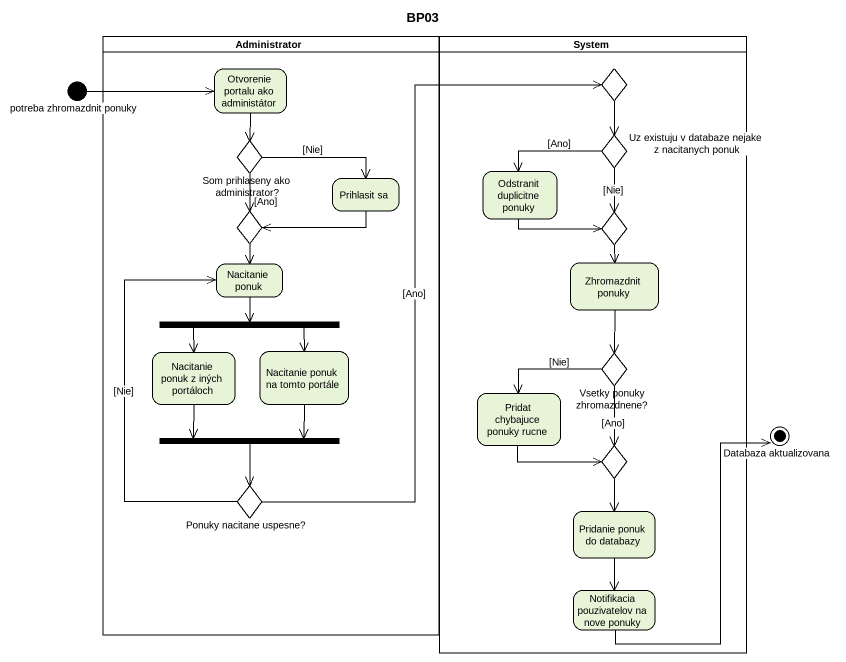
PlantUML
@startuml
title BP03
hide empty description
state Administrator <<partition>> {
  state "Otvorenie portalu ako administátor" as Otvorenie_portalu_ako
  state "Som prihlaseny ako administrator?" as Som_prihlaseny_ako <<choice>>
  state "Prihlasit sa" as Prihlasit_sa
  state choice2 <<choice>>
  state "Nacitanie ponuk" as Nacitanie_ponuk
  state "Nacitanie ponuk z iných portáloch" as Nacitanie_ponuk_z_iných
  state fork1 <<fork>>
  state "Nacitanie ponuk na tomto portále" as Nacitanie_ponuk_na_tomto
  state fork2 <<join>>
  state "Ponuky nacitane uspesne?" as Ponuky_nacitane_uspesne <<choice>>
}
state System <<partition>> {
  state choice1 <<choice>>
  state "Uz existuju v databaze nejake z nacitanych ponuk" as Uz_existuju_v_databaze <<choice>>
  state "Odstranit duplicitne ponuky" as Odstranit_duplicitne_ponuky
  state choice3 <<choice>>
  state "Zhromazdnit ponuky" as Zhromazdnit_ponuky
  state "Vsetky ponuky zhromazdnene?" as Vsetky_ponuky_zhromazdnene <<choice>>
  state "Pridat chybajuce ponuky rucne" as Pridat_chybajuce_ponuky
  state choice4 <<choice>>
  state "Pridanie ponuk do databazy" as Pridanie_ponuk_do_databazy
  state "Notifikacia pouzivatelov na nove ponuky" as Notifikacia_pouzivatelov_na
}
state "potreba zhromazdnit ponuky" as potreba_zhromazdnit_ponuky <<start>>
state "Databaza aktualizovana" as Databaza_aktualizovana <<end>>
potreba_zhromazdnit_ponuky -right-> Otvorenie_portalu_ako
Otvorenie_portalu_ako --> Som_prihlaseny_ako
choice1 --> Uz_existuju_v_databaze
Som_prihlaseny_ako -right-> Prihlasit_sa : [Nie]
Som_prihlaseny_ako --> choice2 : [Ano]
Uz_existuju_v_databaze -left-> Odstranit_duplicitne_ponuky : [Ano]
Uz_existuju_v_databaze --> choice3 : [Nie]
Prihlasit_sa -left-> choice2
Odstranit_duplicitne_ponuky -right-> choice3
choice2 --> Nacitanie_ponuk
choice3 --> Zhromazdnit_ponuky
Nacitanie_ponuk --> fork1
Zhromazdnit_ponuky --> Vsetky_ponuky_zhromazdnene
Nacitanie_ponuk_z_iných --> fork2
fork1 --> Nacitanie_ponuk_z_iných
fork1 --> Nacitanie_ponuk_na_tomto
Nacitanie_ponuk_na_tomto --> fork2
Vsetky_ponuky_zhromazdnene -left-> Pridat_chybajuce_ponuky : [Nie]
Vsetky_ponuky_zhromazdnene --> choice4 : [Ano]
Pridat_chybajuce_ponuky -right-> choice4
fork2 --> Ponuky_nacitane_uspesne
choice4 --> Pridanie_ponuk_do_databazy
Ponuky_nacitane_uspesne -up-> choice1 : [Ano]
Ponuky_nacitane_uspesne -up-> Nacitanie_ponuk : [Nie]
Pridanie_ponuk_do_databazy --> Notifikacia_pouzivatelov_na
Notifikacia_pouzivatelov_na -up-> Databaza_aktualizovana
@enduml
